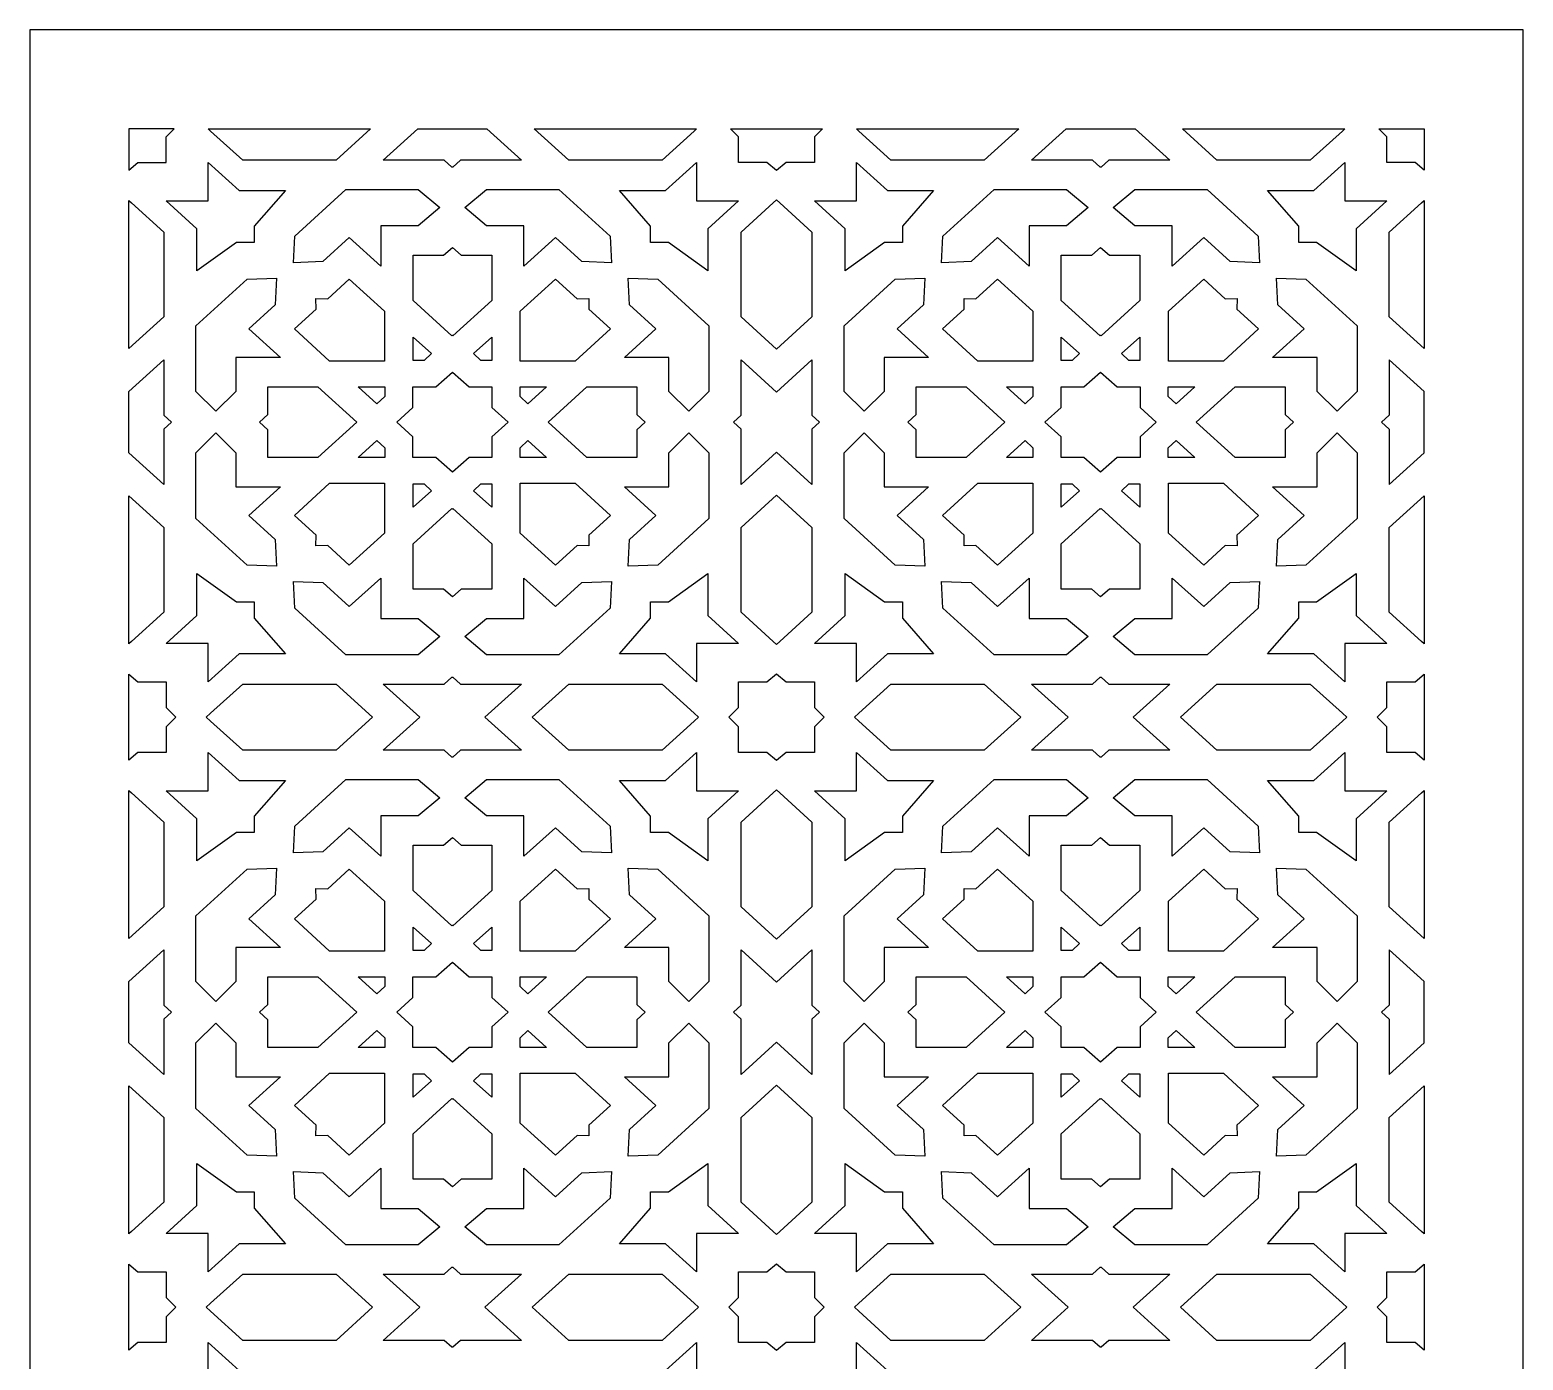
# Model space of a CAD drawing. Extents: x -452 to 452, y -952 to 952.
# Drawn here: x -452 to 452, y 147 to 952 of the extents above; entities that cross this region are included whole.
import ezdxf

# ---------------------------------------------------------------- set-up
doc = ezdxf.new("R2010")
doc.units = 0
doc.layers.add('LAYER_1', color=18, linetype='CONTINUOUS')

msp = doc.modelspace()

# ---------------------------------------------------------------- linework, layer by layer
at = {"layer": 'LAYER_1'}
for points in [[(-452.5, -952.5), (452.5, -952.5), (452.5, 952.5), (-452.5, 952.5)], [(-365.1, 892.5), (-392.5, 892.5), (-392.5, 867.59), (-392.5, 867.58), (-387.01, 872.13), (-369.85, 872.13), (-369.85, 887.71), (-365.05, 892.5)], [(-266.96, 873.5), (-323.48, 873.5), (-342.94, 891.18), (-344.42, 892.5), (-246.04, 892.5)], [(-154.53, 873.5), (-191.43, 873.5), (-196.11, 869.28), (-196.43, 869.28), (-196.75, 869.28), (-201.43, 873.5), (-238.33, 873.5), (-217.34, 892.5), (-175.52, 892.5)], [(-49.92, 891.18), (-69.38, 873.5), (-125.9, 873.5), (-146.82, 892.5), (-48.44, 892.5)], [(23.01, 887.71), (23.01, 872.13), (5.85, 872.13), (0, 867.28), (-5.85, 872.13), (-23.01, 872.13), (-23.01, 887.71), (-27.81, 892.5), (27.81, 892.5)], [(125.9, 873.5), (69.38, 873.5), (49.92, 891.18), (48.44, 892.5), (146.82, 892.5)], [(238.33, 873.5), (201.43, 873.5), (196.75, 869.28), (196.43, 869.28), (196.11, 869.28), (191.43, 873.5), (154.53, 873.5), (175.52, 892.5), (217.34, 892.5)], [(342.94, 891.18), (323.48, 873.5), (266.96, 873.5), (246.04, 892.5), (344.42, 892.5)], [(365.1, 892.5), (392.5, 892.5), (392.5, 867.59), (392.5, 867.58), (387.01, 872.13), (369.85, 872.13), (369.85, 887.71), (365.05, 892.5)], [(-325.58, 855.29), (-297.62, 855.29), (-316.53, 833.51), (-316.48, 823.64), (-327.35, 823.69), (-351.31, 806.51), (-351.31, 831.91), (-369.9, 849.01), (-344.4, 849.01), (-344.4, 872.17)], [(-48.46, 849.01), (-22.96, 849.01), (-41.55, 831.91), (-41.55, 806.51), (-65.51, 823.69), (-76.38, 823.64), (-76.33, 833.51), (-95.24, 855.29), (-67.28, 855.29), (-48.46, 872.17)], [(67.28, 855.29), (95.24, 855.29), (76.33, 833.51), (76.38, 823.64), (65.51, 823.69), (41.55, 806.51), (41.55, 831.91), (22.96, 849.01), (48.46, 849.01), (48.46, 872.17)], [(344.4, 849.01), (369.9, 849.01), (351.31, 831.91), (351.31, 806.51), (327.35, 823.69), (316.48, 823.64), (316.53, 833.51), (297.62, 855.29), (325.58, 855.29), (344.4, 872.17)], [(-203.97, 844.8), (-217.16, 833.82), (-239.8, 833.82), (-239.8, 809.29), (-258.9, 826.64), (-274.91, 812.09), (-292.78, 811.38), (-292, 827.61), (-261, 855.78), (-217.16, 855.78)], [(-100.86, 827.61), (-100.08, 811.38), (-117.95, 812.09), (-133.96, 826.64), (-153.06, 809.29), (-153.06, 833.82), (-175.7, 833.82), (-188.89, 844.8), (-175.7, 855.78), (-131.86, 855.78)], [(188.89, 844.8), (175.7, 833.82), (153.06, 833.82), (153.06, 809.29), (133.96, 826.64), (117.95, 812.09), (100.08, 811.38), (100.86, 827.61), (131.86, 855.78), (175.7, 855.78)], [(292, 827.61), (292.78, 811.38), (274.91, 812.09), (258.9, 826.64), (239.8, 809.29), (239.8, 833.82), (217.16, 833.82), (203.97, 844.8), (217.16, 855.78), (261, 855.78)], [(-390.82, 847.68), (-371.36, 830), (-371.36, 778.66), (-392.5, 759.44), (-392.5, 849.23)], [(2.04, 847.68), (21.5, 830), (21.5, 778.66), (0, 759.11), (-21.5, 778.66), (-21.5, 830), (-2.04, 847.68), (0, 849.56)], [(392.5, 759.44), (371.36, 778.66), (371.36, 830), (390.82, 847.68), (392.5, 849.23)], [(-191.1, 816.1), (-172.56, 816.1), (-172.56, 788.63), (-196.11, 767.25), (-196.43, 767.53), (-196.75, 767.25), (-220.3, 788.63), (-220.3, 816.1), (-201.76, 816.1), (-196.43, 820.76)], [(201.76, 816.1), (220.3, 816.1), (220.3, 788.63), (196.75, 767.25), (196.43, 767.53), (196.11, 767.25), (172.56, 788.63), (172.56, 816.1), (191.1, 816.1), (196.43, 820.76)], [(-303.76, 785.88), (-319.78, 771.33), (-300.68, 753.99), (-327.68, 753.99), (-327.68, 733.41), (-339.77, 721.44), (-351.85, 733.41), (-351.85, 773.24), (-320.85, 801.4), (-302.99, 802.11)], [(-237.52, 782.15), (-237.52, 751.91), (-270.81, 751.91), (-292.19, 771.33), (-279.08, 783.24), (-279.17, 789.75), (-272, 789.67), (-258.9, 801.57)], [(-120.86, 789.67), (-113.69, 789.75), (-113.78, 783.24), (-100.67, 771.33), (-122.05, 751.91), (-155.34, 751.91), (-155.34, 782.15), (-133.96, 801.57)], [(-72.01, 801.4), (-41.01, 773.24), (-41.01, 733.41), (-53.09, 721.44), (-65.18, 733.41), (-65.18, 753.99), (-92.18, 753.99), (-73.08, 771.33), (-89.1, 785.88), (-89.87, 802.11)], [(89.1, 785.88), (73.08, 771.33), (92.18, 753.99), (65.18, 753.99), (65.18, 733.41), (53.09, 721.44), (41.01, 733.41), (41.01, 773.24), (72.01, 801.4), (89.87, 802.11)], [(155.34, 782.15), (155.34, 751.91), (122.05, 751.91), (100.67, 771.33), (113.78, 783.24), (113.69, 789.75), (120.86, 789.67), (133.96, 801.57)], [(272, 789.67), (279.17, 789.75), (279.08, 783.24), (292.19, 771.33), (270.81, 751.91), (237.52, 751.91), (237.52, 782.15), (258.9, 801.57)], [(320.85, 801.4), (351.85, 773.24), (351.85, 733.41), (339.77, 721.44), (327.68, 733.41), (327.68, 753.99), (300.68, 753.99), (319.78, 771.33), (303.76, 785.88), (302.99, 802.11)], [(-209.17, 756.38), (-213.6, 752.31), (-220.24, 752.31), (-220.24, 766.38)], [(-172.62, 752.31), (-179.26, 752.31), (-183.69, 756.38), (-172.62, 766.38)], [(183.69, 756.38), (179.26, 752.31), (172.62, 752.31), (172.62, 766.38)], [(220.24, 752.31), (213.6, 752.31), (209.17, 756.38), (220.24, 766.38)], [(-392.5, 732.8), (-392.5, 733.37), (-371.36, 752.65), (-371.36, 719.13), (-366.72, 714.87), (-371.36, 710.6), (-371.36, 677.09), (-392.5, 696.36), (-392.5, 696.94)], [(392.5, 732.8), (392.5, 733.37), (371.36, 752.65), (371.36, 719.13), (366.72, 714.87), (371.36, 710.6), (371.36, 677.09), (392.5, 696.36), (392.5, 696.94)], [(-186.32, 736.3), (-172.47, 736.3), (-172.47, 723.75), (-162.67, 714.87), (-172.47, 705.98), (-172.47, 693.43), (-186.32, 693.43), (-196.43, 684.55), (-206.54, 693.43), (-220.39, 693.43), (-220.39, 705.98), (-230.19, 714.87), (-220.39, 723.75), (-220.39, 736.3), (-206.54, 736.3), (-196.43, 745.18)], [(206.54, 736.3), (220.39, 736.3), (220.39, 723.75), (230.19, 714.87), (220.39, 705.98), (220.39, 693.43), (206.54, 693.43), (196.43, 684.55), (186.32, 693.43), (172.47, 693.43), (172.47, 705.98), (162.67, 714.87), (172.47, 723.75), (172.47, 736.3), (186.32, 736.3), (196.43, 745.18)], [(-254.4, 714.87), (-277.94, 693.47), (-308.18, 693.47), (-308.18, 710.3), (-313.3, 714.87), (-308.18, 719.43), (-308.18, 736.26), (-277.94, 736.26)], [(-237.44, 736.21), (-237.44, 730.38), (-242.23, 725.97), (-253.45, 736.21)], [(-150.63, 725.97), (-155.42, 730.38), (-155.42, 736.21), (-139.41, 736.21)], [(-84.68, 719.43), (-79.56, 714.87), (-84.68, 710.3), (-84.68, 693.47), (-114.92, 693.47), (-138.46, 714.87), (-114.92, 736.26), (-84.68, 736.26)], [(138.46, 714.87), (114.92, 693.47), (84.68, 693.47), (84.68, 710.3), (79.56, 714.87), (84.68, 719.43), (84.68, 736.26), (114.92, 736.26)], [(155.42, 736.21), (155.42, 730.38), (150.63, 725.97), (139.41, 736.21)], [(242.23, 725.97), (237.44, 730.38), (237.44, 736.21), (253.45, 736.21)], [(308.18, 719.43), (313.3, 714.87), (308.18, 710.3), (308.18, 693.47), (277.94, 693.47), (254.4, 714.87), (277.94, 736.26), (308.18, 736.26)], [(-327.68, 696.32), (-327.68, 675.75), (-300.68, 675.75), (-319.78, 658.4), (-303.76, 643.85), (-302.99, 627.62), (-320.85, 628.33), (-351.85, 656.49), (-351.85, 696.32), (-339.77, 708.3)], [(-41.01, 696.32), (-41.01, 656.49), (-72.01, 628.33), (-89.87, 627.62), (-89.1, 643.85), (-73.08, 658.4), (-92.18, 675.75), (-65.18, 675.75), (-65.18, 696.32), (-53.09, 708.3)], [(65.18, 696.32), (65.18, 675.75), (92.18, 675.75), (73.08, 658.4), (89.1, 643.85), (89.87, 627.62), (72.01, 628.33), (41.01, 656.49), (41.01, 696.32), (53.09, 708.3)], [(351.85, 696.32), (351.85, 656.49), (320.85, 628.33), (302.99, 627.62), (303.76, 643.85), (319.78, 658.4), (300.68, 675.75), (327.68, 675.75), (327.68, 696.32), (339.77, 708.3)], [(-242.23, 703.76), (-237.44, 699.35), (-237.44, 693.52), (-253.45, 693.52)], [(-139.41, 693.52), (-155.42, 693.52), (-155.42, 699.35), (-150.63, 703.76)], [(150.63, 703.76), (155.42, 699.35), (155.42, 693.52), (139.41, 693.52)], [(253.45, 693.52), (237.44, 693.52), (237.44, 699.35), (242.23, 703.76)], [(-371.36, 651.07), (-371.36, 599.73), (-390.82, 582.06), (-392.5, 580.5), (-392.5, 670.29)], [(-237.52, 677.82), (-237.52, 647.58), (-258.9, 628.16), (-272, 640.06), (-279.17, 639.99), (-279.08, 646.5), (-292.19, 658.4), (-270.81, 677.82)], [(-220.24, 677.42), (-213.6, 677.42), (-209.17, 673.35), (-220.24, 663.35)], [(-172.62, 663.35), (-183.69, 673.35), (-179.26, 677.42), (-172.62, 677.42)], [(-100.67, 658.4), (-113.78, 646.5), (-113.69, 639.99), (-120.86, 640.06), (-133.96, 628.16), (-155.34, 647.58), (-155.34, 677.82), (-122.05, 677.82)], [(21.5, 651.07), (21.5, 599.73), (2.04, 582.06), (0, 580.17), (-2.04, 582.06), (-21.5, 599.73), (-21.5, 651.07), (0, 670.62)], [(155.34, 677.82), (155.34, 647.58), (133.96, 628.16), (120.86, 640.06), (113.69, 639.99), (113.78, 646.5), (100.67, 658.4), (122.05, 677.82)], [(172.62, 677.42), (179.26, 677.42), (183.69, 673.35), (172.62, 663.35)], [(220.24, 663.35), (209.17, 673.35), (213.6, 677.42), (220.24, 677.42)], [(292.19, 658.4), (279.08, 646.5), (279.17, 639.99), (272, 640.06), (258.9, 628.16), (237.52, 647.58), (237.52, 677.82), (270.81, 677.82)], [(392.5, 580.5), (390.82, 582.06), (371.36, 599.73), (371.36, 651.07), (392.5, 670.29)], [(-172.56, 641.1), (-172.56, 613.63), (-191.1, 613.63), (-196.43, 608.98), (-201.76, 613.63), (-220.3, 613.63), (-220.3, 641.1), (-196.75, 662.49), (-196.43, 662.2), (-196.11, 662.49)], [(220.3, 641.1), (220.3, 613.63), (201.76, 613.63), (196.43, 608.98), (191.1, 613.63), (172.56, 613.63), (172.56, 641.1), (196.11, 662.49), (196.43, 662.2), (196.75, 662.49)], [(-327.35, 606.05), (-316.48, 606.09), (-316.53, 596.22), (-297.62, 574.45), (-325.58, 574.45), (-344.4, 557.56), (-344.4, 580.73), (-369.9, 580.73), (-351.31, 597.82), (-351.31, 623.23)], [(-239.8, 595.91), (-217.16, 595.91), (-203.97, 584.93), (-217.16, 573.96), (-261, 573.96), (-292, 602.12), (-292.78, 618.35), (-274.91, 617.64), (-258.9, 603.1), (-239.8, 620.44)], [(-133.96, 603.1), (-117.95, 617.64), (-100.08, 618.35), (-100.86, 602.12), (-131.86, 573.96), (-175.7, 573.96), (-188.89, 584.93), (-175.7, 595.91), (-153.06, 595.91), (-153.06, 620.44)], [(-41.55, 597.82), (-22.96, 580.73), (-48.46, 580.73), (-48.46, 557.56), (-67.28, 574.45), (-95.24, 574.45), (-76.33, 596.22), (-76.38, 606.09), (-65.51, 606.05), (-41.55, 623.23)], [(65.51, 606.05), (76.38, 606.09), (76.33, 596.22), (95.24, 574.45), (67.28, 574.45), (48.46, 557.56), (48.46, 580.73), (22.96, 580.73), (41.55, 597.82), (41.55, 623.23)], [(153.06, 595.91), (175.7, 595.91), (188.89, 584.93), (175.7, 573.96), (131.86, 573.96), (100.86, 602.12), (100.08, 618.35), (117.95, 617.64), (133.96, 603.1), (153.06, 620.44)], [(258.9, 603.1), (274.91, 617.64), (292.78, 618.35), (292, 602.12), (261, 573.96), (217.16, 573.96), (203.97, 584.93), (217.16, 595.91), (239.8, 595.91), (239.8, 620.44)], [(351.31, 597.82), (369.9, 580.73), (344.4, 580.73), (344.4, 557.56), (325.58, 574.45), (297.62, 574.45), (316.53, 596.22), (316.48, 606.09), (327.35, 606.05), (351.31, 623.23)], [(-387.01, 557.6), (-369.85, 557.6), (-369.85, 542.02), (-363.97, 536.15), (-369.85, 530.28), (-369.85, 514.69), (-387.01, 514.69), (-392.5, 510.14), (-392.5, 562.15)], [(5.85, 557.6), (23.01, 557.6), (23.01, 542.02), (28.89, 536.15), (23.01, 530.28), (23.01, 514.69), (5.85, 514.69), (0, 509.85), (-5.85, 514.69), (-23.01, 514.69), (-23.01, 530.28), (-28.89, 536.15), (-23.01, 542.02), (-23.01, 557.6), (-5.85, 557.6), (0, 562.45)], [(392.5, 510.14), (387.01, 514.69), (369.85, 514.69), (369.85, 530.28), (363.97, 536.15), (369.85, 542.02), (369.85, 557.6), (387.01, 557.6), (392.5, 562.15)], [(-244.84, 536.15), (-266.96, 516.06), (-323.48, 516.06), (-342.94, 533.74), (-345.63, 536.15), (-342.94, 538.56), (-323.48, 556.23), (-266.96, 556.23)], [(-191.43, 556.23), (-154.53, 556.23), (-176.72, 536.15), (-154.53, 516.06), (-191.43, 516.06), (-196.11, 511.84), (-196.43, 511.85), (-196.75, 511.84), (-201.43, 516.06), (-238.33, 516.06), (-216.14, 536.15), (-238.33, 556.23), (-201.43, 556.23), (-196.75, 560.45), (-196.43, 560.45), (-196.11, 560.45)], [(-69.38, 556.23), (-49.92, 538.56), (-47.23, 536.15), (-49.92, 533.74), (-69.38, 516.06), (-125.9, 516.06), (-148.02, 536.15), (-125.9, 556.23)], [(148.02, 536.15), (125.9, 516.06), (69.38, 516.06), (49.92, 533.74), (47.23, 536.15), (49.92, 538.56), (69.38, 556.23), (125.9, 556.23)], [(201.43, 556.23), (238.33, 556.23), (216.14, 536.15), (238.33, 516.06), (201.43, 516.06), (196.75, 511.84), (196.43, 511.85), (196.11, 511.84), (191.43, 516.06), (154.53, 516.06), (176.72, 536.15), (154.53, 556.23), (191.43, 556.23), (196.11, 560.45), (196.43, 560.45), (196.75, 560.45)], [(323.48, 556.23), (342.94, 538.56), (345.63, 536.15), (342.94, 533.74), (323.48, 516.06), (266.96, 516.06), (244.84, 536.15), (266.96, 556.23)], [(-325.58, 497.85), (-297.62, 497.85), (-316.53, 476.08), (-316.48, 466.2), (-327.35, 466.25), (-351.31, 449.07), (-351.31, 474.47), (-369.9, 491.57), (-344.4, 491.57), (-344.4, 514.73)], [(-48.46, 491.57), (-22.96, 491.57), (-41.55, 474.47), (-41.55, 449.07), (-65.51, 466.25), (-76.38, 466.2), (-76.33, 476.08), (-95.24, 497.85), (-67.28, 497.85), (-48.46, 514.73)], [(67.28, 497.85), (95.24, 497.85), (76.33, 476.08), (76.38, 466.2), (65.51, 466.25), (41.55, 449.07), (41.55, 474.47), (22.96, 491.57), (48.46, 491.57), (48.46, 514.73)], [(344.4, 491.57), (369.9, 491.57), (351.31, 474.47), (351.31, 449.07), (327.35, 466.25), (316.48, 466.2), (316.53, 476.08), (297.62, 497.85), (325.58, 497.85), (344.4, 514.73)], [(-203.97, 487.36), (-217.16, 476.39), (-239.8, 476.39), (-239.8, 451.86), (-258.9, 469.2), (-274.91, 454.65), (-292.78, 453.95), (-292, 470.18), (-261, 498.34), (-217.16, 498.34)], [(-100.86, 470.18), (-100.08, 453.95), (-117.95, 454.65), (-133.96, 469.2), (-153.06, 451.86), (-153.06, 476.39), (-175.7, 476.39), (-188.89, 487.36), (-175.7, 498.34), (-131.86, 498.34)], [(188.89, 487.36), (175.7, 476.39), (153.06, 476.39), (153.06, 451.86), (133.96, 469.2), (117.95, 454.65), (100.08, 453.95), (100.86, 470.18), (131.86, 498.34), (175.7, 498.34)], [(292, 470.18), (292.78, 453.95), (274.91, 454.65), (258.9, 469.2), (239.8, 451.86), (239.8, 476.39), (217.16, 476.39), (203.97, 487.36), (217.16, 498.34), (261, 498.34)], [(-390.82, 490.24), (-371.36, 472.56), (-371.36, 421.22), (-392.5, 402), (-392.5, 491.8)], [(2.04, 490.24), (21.5, 472.56), (21.5, 421.22), (0, 401.68), (-21.5, 421.22), (-21.5, 472.56), (-2.04, 490.24), (0, 492.13)], [(392.5, 402), (371.36, 421.22), (371.36, 472.56), (390.82, 490.24), (392.5, 491.8)], [(-191.1, 458.66), (-172.56, 458.66), (-172.56, 431.19), (-196.11, 409.81), (-196.43, 410.09), (-196.75, 409.81), (-220.3, 431.19), (-220.3, 458.66), (-201.76, 458.66), (-196.43, 463.32)], [(201.76, 458.66), (220.3, 458.66), (220.3, 431.19), (196.75, 409.81), (196.43, 410.09), (196.11, 409.81), (172.56, 431.19), (172.56, 458.66), (191.1, 458.66), (196.43, 463.32)], [(-303.76, 428.44), (-319.78, 413.9), (-300.68, 396.55), (-327.68, 396.55), (-327.68, 375.98), (-339.77, 364), (-351.85, 375.98), (-351.85, 415.8), (-320.85, 443.97), (-302.99, 444.67)], [(-237.52, 424.71), (-237.52, 394.47), (-270.81, 394.47), (-292.19, 413.9), (-279.08, 425.8), (-279.17, 432.31), (-272, 432.23), (-258.9, 444.14)], [(-120.86, 432.23), (-113.69, 432.31), (-113.78, 425.8), (-100.67, 413.9), (-122.05, 394.47), (-155.34, 394.47), (-155.34, 424.71), (-133.96, 444.14)], [(-72.01, 443.97), (-41.01, 415.8), (-41.01, 375.98), (-53.09, 364), (-65.18, 375.98), (-65.18, 396.55), (-92.18, 396.55), (-73.08, 413.9), (-89.1, 428.44), (-89.87, 444.67)], [(89.1, 428.44), (73.08, 413.9), (92.18, 396.55), (65.18, 396.55), (65.18, 375.98), (53.09, 364), (41.01, 375.98), (41.01, 415.8), (72.01, 443.97), (89.87, 444.67)], [(155.34, 424.71), (155.34, 394.47), (122.05, 394.47), (100.67, 413.9), (113.78, 425.8), (113.69, 432.31), (120.86, 432.23), (133.96, 444.14)], [(272, 432.23), (279.17, 432.31), (279.08, 425.8), (292.19, 413.9), (270.81, 394.47), (237.52, 394.47), (237.52, 424.71), (258.9, 444.14)], [(320.85, 443.97), (351.85, 415.8), (351.85, 375.98), (339.77, 364), (327.68, 375.98), (327.68, 396.55), (300.68, 396.55), (319.78, 413.9), (303.76, 428.44), (302.99, 444.67)], [(-209.17, 398.95), (-213.6, 394.87), (-220.24, 394.87), (-220.24, 408.95)], [(-172.62, 394.87), (-179.26, 394.87), (-183.69, 398.95), (-172.62, 408.95)], [(183.69, 398.95), (179.26, 394.87), (172.62, 394.87), (172.62, 408.95)], [(220.24, 394.87), (213.6, 394.87), (209.17, 398.95), (220.24, 408.95)], [(-392.5, 375.36), (-392.5, 375.94), (-371.36, 395.21), (-371.36, 361.69), (-366.72, 357.43), (-371.36, 353.17), (-371.36, 319.65), (-392.5, 338.92), (-392.5, 339.5)], [(392.5, 375.36), (392.5, 375.94), (371.36, 395.21), (371.36, 361.69), (366.72, 357.43), (371.36, 353.17), (371.36, 319.65), (392.5, 338.92), (392.5, 339.5)], [(-186.32, 378.87), (-172.47, 378.87), (-172.47, 366.31), (-162.67, 357.43), (-172.47, 348.55), (-172.47, 335.99), (-186.32, 335.99), (-196.43, 327.11), (-206.54, 335.99), (-220.39, 335.99), (-220.39, 348.55), (-230.19, 357.43), (-220.39, 366.31), (-220.39, 378.87), (-206.54, 378.87), (-196.43, 387.75)], [(206.54, 378.87), (220.39, 378.87), (220.39, 366.31), (230.19, 357.43), (220.39, 348.55), (220.39, 335.99), (206.54, 335.99), (196.43, 327.11), (186.32, 335.99), (172.47, 335.99), (172.47, 348.55), (162.67, 357.43), (172.47, 366.31), (172.47, 378.87), (186.32, 378.87), (196.43, 387.75)], [(-254.4, 357.43), (-277.94, 336.03), (-308.18, 336.03), (-308.18, 352.87), (-313.3, 357.43), (-308.18, 361.99), (-308.18, 378.83), (-277.94, 378.83)], [(-237.44, 378.78), (-237.44, 372.94), (-242.23, 368.54), (-253.45, 378.78)], [(-150.63, 368.54), (-155.42, 372.94), (-155.42, 378.78), (-139.41, 378.78)], [(-84.68, 361.99), (-79.56, 357.43), (-84.68, 352.87), (-84.68, 336.03), (-114.92, 336.03), (-138.46, 357.43), (-114.92, 378.83), (-84.68, 378.83)], [(138.46, 357.43), (114.92, 336.03), (84.68, 336.03), (84.68, 352.87), (79.56, 357.43), (84.68, 361.99), (84.68, 378.83), (114.92, 378.83)], [(155.42, 378.78), (155.42, 372.94), (150.63, 368.54), (139.41, 378.78)], [(242.23, 368.54), (237.44, 372.94), (237.44, 378.78), (253.45, 378.78)], [(308.18, 361.99), (313.3, 357.43), (308.18, 352.87), (308.18, 336.03), (277.94, 336.03), (254.4, 357.43), (277.94, 378.83), (308.18, 378.83)], [(-327.68, 338.88), (-327.68, 318.31), (-300.68, 318.31), (-319.78, 300.97), (-303.76, 286.42), (-302.99, 270.19), (-320.85, 270.89), (-351.85, 299.06), (-351.85, 338.88), (-339.77, 350.86)], [(-242.23, 346.32), (-237.44, 341.92), (-237.44, 336.08), (-253.45, 336.08)], [(-139.41, 336.08), (-155.42, 336.08), (-155.42, 341.92), (-150.63, 346.32)], [(-41.01, 338.88), (-41.01, 299.06), (-72.01, 270.89), (-89.87, 270.19), (-89.1, 286.42), (-73.08, 300.97), (-92.18, 318.31), (-65.18, 318.31), (-65.18, 338.88), (-53.09, 350.86)], [(65.18, 338.88), (65.18, 318.31), (92.18, 318.31), (73.08, 300.97), (89.1, 286.42), (89.87, 270.19), (72.01, 270.89), (41.01, 299.06), (41.01, 338.88), (53.09, 350.86)], [(150.63, 346.32), (155.42, 341.92), (155.42, 336.08), (139.41, 336.08)], [(253.45, 336.08), (237.44, 336.08), (237.44, 341.92), (242.23, 346.32)], [(351.85, 338.88), (351.85, 299.06), (320.85, 270.89), (302.99, 270.19), (303.76, 286.42), (319.78, 300.97), (300.68, 318.31), (327.68, 318.31), (327.68, 338.88), (339.77, 350.86)], [(-237.52, 320.39), (-237.52, 290.15), (-258.9, 270.72), (-272, 282.63), (-279.17, 282.55), (-279.08, 289.06), (-292.19, 300.97), (-270.81, 320.39)], [(-220.24, 319.99), (-213.6, 319.99), (-209.17, 315.91), (-220.24, 305.91)], [(-172.62, 305.91), (-183.69, 315.91), (-179.26, 319.99), (-172.62, 319.99)], [(-100.67, 300.97), (-113.78, 289.06), (-113.69, 282.55), (-120.86, 282.63), (-133.96, 270.72), (-155.34, 290.15), (-155.34, 320.39), (-122.05, 320.39)], [(155.34, 320.39), (155.34, 290.15), (133.96, 270.72), (120.86, 282.63), (113.69, 282.55), (113.78, 289.06), (100.67, 300.97), (122.05, 320.39)], [(172.62, 319.99), (179.26, 319.99), (183.69, 315.91), (172.62, 305.91)], [(220.24, 305.91), (209.17, 315.91), (213.6, 319.99), (220.24, 319.99)], [(292.19, 300.97), (279.08, 289.06), (279.17, 282.55), (272, 282.63), (258.9, 270.72), (237.52, 290.15), (237.52, 320.39), (270.81, 320.39)], [(-371.36, 293.64), (-371.36, 242.3), (-390.82, 224.62), (-392.5, 223.06), (-392.5, 312.86)], [(21.5, 293.64), (21.5, 242.3), (2.04, 224.62), (0, 222.73), (-2.04, 224.62), (-21.5, 242.3), (-21.5, 293.64), (0, 313.18)], [(392.5, 223.06), (390.82, 224.62), (371.36, 242.3), (371.36, 293.64), (392.5, 312.86)], [(-172.56, 283.67), (-172.56, 256.2), (-191.1, 256.2), (-196.43, 251.54), (-201.76, 256.2), (-220.3, 256.2), (-220.3, 283.67), (-196.75, 305.05), (-196.43, 304.77), (-196.11, 305.05)], [(220.3, 283.67), (220.3, 256.2), (201.76, 256.2), (196.43, 251.54), (191.1, 256.2), (172.56, 256.2), (172.56, 283.67), (196.11, 305.05), (196.43, 304.77), (196.75, 305.05)], [(-327.35, 248.61), (-316.48, 248.66), (-316.53, 238.78), (-297.62, 217.01), (-325.58, 217.01), (-344.4, 200.13), (-344.4, 223.29), (-369.9, 223.29), (-351.31, 240.39), (-351.31, 265.79)], [(-239.8, 238.48), (-217.16, 238.48), (-203.97, 227.5), (-217.16, 216.52), (-261, 216.52), (-292, 244.68), (-292.78, 260.91), (-274.91, 260.21), (-258.9, 245.66), (-239.8, 263.01)], [(-133.96, 245.66), (-117.95, 260.21), (-100.08, 260.91), (-100.86, 244.68), (-131.86, 216.52), (-175.7, 216.52), (-188.89, 227.5), (-175.7, 238.48), (-153.06, 238.48), (-153.06, 263.01)], [(-41.55, 240.39), (-22.96, 223.29), (-48.46, 223.29), (-48.46, 200.13), (-67.28, 217.01), (-95.24, 217.01), (-76.33, 238.78), (-76.38, 248.66), (-65.51, 248.61), (-41.55, 265.79)], [(65.51, 248.61), (76.38, 248.66), (76.33, 238.78), (95.24, 217.01), (67.28, 217.01), (48.46, 200.13), (48.46, 223.29), (22.96, 223.29), (41.55, 240.39), (41.55, 265.79)], [(153.06, 238.48), (175.7, 238.48), (188.89, 227.5), (175.7, 216.52), (131.86, 216.52), (100.86, 244.68), (100.08, 260.91), (117.95, 260.21), (133.96, 245.66), (153.06, 263.01)], [(258.9, 245.66), (274.91, 260.21), (292.78, 260.91), (292, 244.68), (261, 216.52), (217.16, 216.52), (203.97, 227.5), (217.16, 238.48), (239.8, 238.48), (239.8, 263.01)], [(351.31, 240.39), (369.9, 223.29), (344.4, 223.29), (344.4, 200.13), (325.58, 217.01), (297.62, 217.01), (316.53, 238.78), (316.48, 248.66), (327.35, 248.61), (351.31, 265.79)], [(-387.01, 200.17), (-369.85, 200.17), (-369.85, 184.58), (-363.97, 178.71), (-369.85, 172.84), (-369.85, 157.26), (-387.01, 157.26), (-392.5, 152.71), (-392.5, 204.72)], [(-191.43, 198.8), (-154.53, 198.8), (-176.72, 178.71), (-154.53, 158.63), (-191.43, 158.63), (-196.11, 154.41), (-196.43, 154.41), (-196.75, 154.41), (-201.43, 158.63), (-238.33, 158.63), (-216.14, 178.71), (-238.33, 198.8), (-201.43, 198.8), (-196.75, 203.02), (-196.43, 203.01), (-196.11, 203.02)], [(5.85, 200.17), (23.01, 200.17), (23.01, 184.58), (28.89, 178.71), (23.01, 172.84), (23.01, 157.26), (5.85, 157.26), (0, 152.41), (-5.85, 157.26), (-23.01, 157.26), (-23.01, 172.84), (-28.89, 178.71), (-23.01, 184.58), (-23.01, 200.17), (-5.85, 200.17), (0, 205.01)], [(201.43, 198.8), (238.33, 198.8), (216.14, 178.71), (238.33, 158.63), (201.43, 158.63), (196.75, 154.41), (196.43, 154.41), (196.11, 154.41), (191.43, 158.63), (154.53, 158.63), (176.72, 178.71), (154.53, 198.8), (191.43, 198.8), (196.11, 203.02), (196.43, 203.01), (196.75, 203.02)], [(392.5, 152.71), (387.01, 157.26), (369.85, 157.26), (369.85, 172.84), (363.97, 178.71), (369.85, 184.58), (369.85, 200.17), (387.01, 200.17), (392.5, 204.72)], [(-244.84, 178.71), (-266.96, 158.63), (-323.48, 158.63), (-342.94, 176.3), (-345.63, 178.71), (-342.94, 181.12), (-323.48, 198.8), (-266.96, 198.8)], [(-69.38, 198.8), (-49.92, 181.12), (-47.23, 178.71), (-49.92, 176.3), (-69.38, 158.63), (-125.9, 158.63), (-148.02, 178.71), (-125.9, 198.8)], [(148.02, 178.71), (125.9, 158.63), (69.38, 158.63), (49.92, 176.3), (47.23, 178.71), (49.92, 181.12), (69.38, 198.8), (125.9, 198.8)], [(323.48, 198.8), (342.94, 181.12), (345.63, 178.71), (342.94, 176.3), (323.48, 158.63), (266.96, 158.63), (244.84, 178.71), (266.96, 198.8)], [(-325.58, 140.41), (-297.62, 140.41), (-316.53, 118.64), (-316.48, 108.77), (-327.35, 108.82), (-351.31, 91.64), (-351.31, 117.04), (-369.9, 134.14), (-344.4, 134.13), (-344.4, 157.3)], [(-48.46, 134.13), (-22.96, 134.14), (-41.55, 117.04), (-41.55, 91.64), (-65.51, 108.82), (-76.38, 108.77), (-76.33, 118.64), (-95.24, 140.41), (-67.28, 140.41), (-48.46, 157.3)], [(67.28, 140.41), (95.24, 140.41), (76.33, 118.64), (76.38, 108.77), (65.51, 108.82), (41.55, 91.64), (41.55, 117.04), (22.96, 134.14), (48.46, 134.13), (48.46, 157.3)], [(344.4, 134.13), (369.9, 134.14), (351.31, 117.04), (351.31, 91.64), (327.35, 108.82), (316.48, 108.77), (316.53, 118.64), (297.62, 140.41), (325.58, 140.41), (344.4, 157.3)]]:
    msp.add_lwpolyline(points, close=True, dxfattribs=at)
for points in [[(-26.14, 714.87), (-21.5, 719.13), (-21.5, 752.65), (0, 733.04), (21.5, 752.65), (21.5, 719.13), (26.14, 714.87)], [(26.14, 714.86), (21.5, 710.6), (21.5, 677.09), (0, 696.69), (-21.5, 677.09), (-21.5, 710.6), (-26.14, 714.86)], [(-26.14, 357.44), (-21.5, 361.69), (-21.5, 395.21), (0, 375.61), (21.5, 395.21), (21.5, 361.69), (26.14, 357.44)], [(26.14, 357.42), (21.5, 353.17), (21.5, 319.65), (0, 339.25), (-21.5, 319.65), (-21.5, 353.17), (-26.14, 357.42)]]:
    msp.add_lwpolyline(points, dxfattribs=at)

doc.saveas('drawing.dxf')
